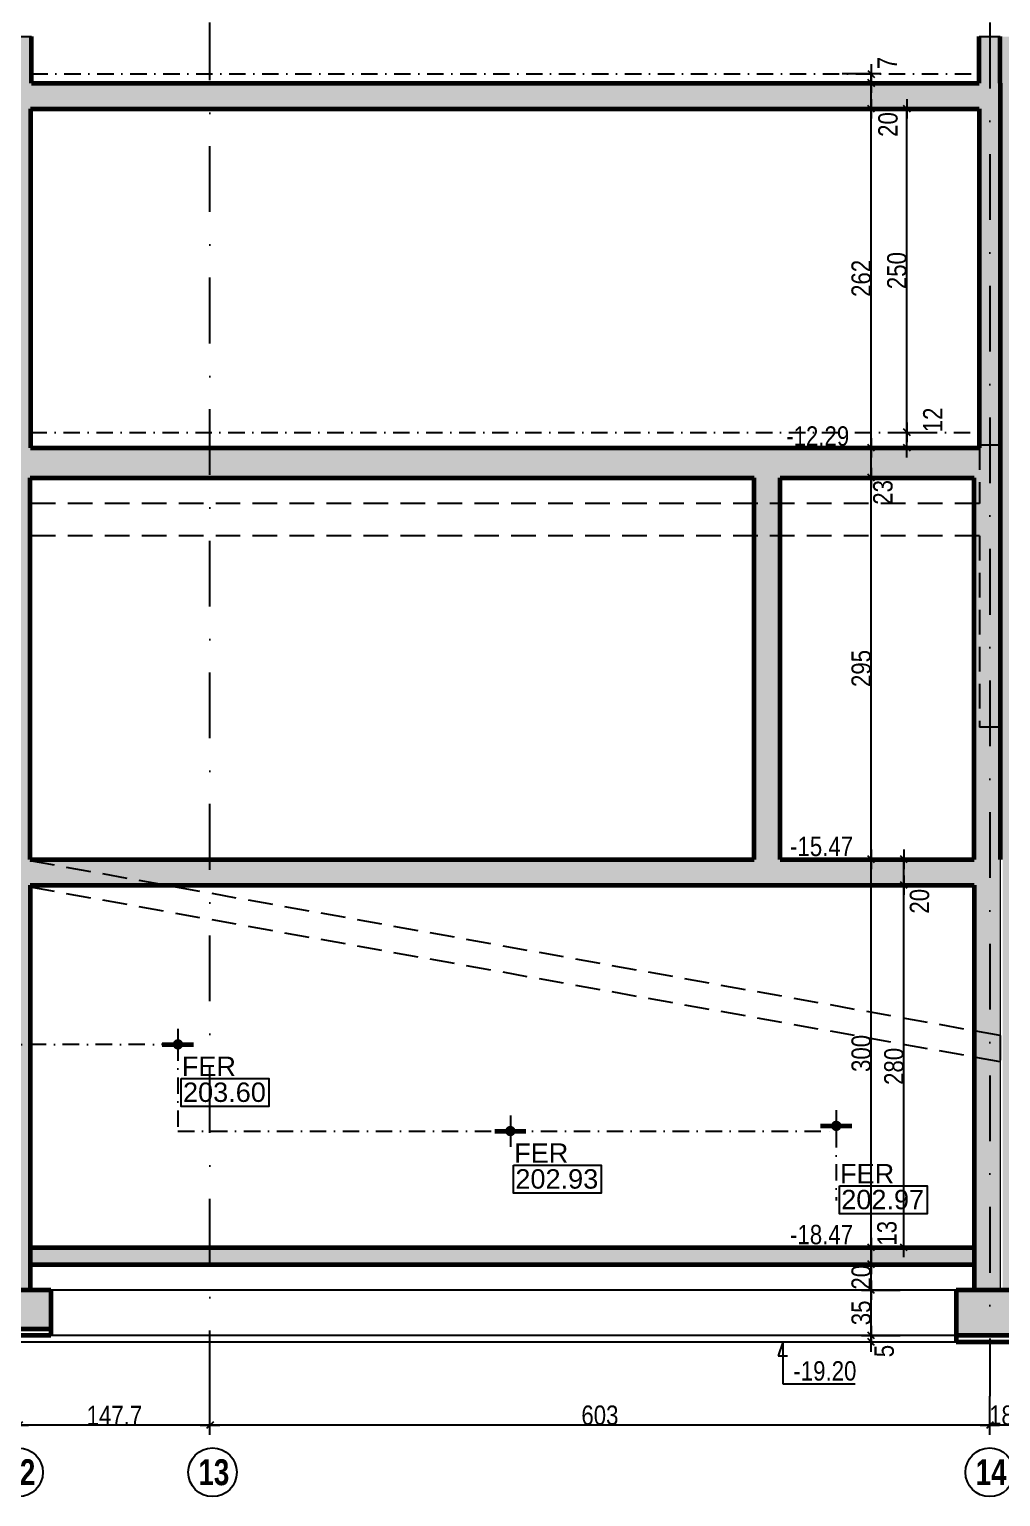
# Model space of a CAD drawing. Header units: millimetres. Extents: x -26249 to 60250, y -21218 to 23336.
# Drawn here: x 18053 to 18804, y 5707 to 6841 of the extents above; entities that cross this region are included whole.
import ezdxf

# ---------------------------------------------------------------- set-up
doc = ezdxf.new("R2010")
doc.units = ezdxf.units.MM
doc.linetypes.add('CACHEX2', pattern=[19.05, 12.7, -6.35])
doc.linetypes.add('TIRETPTX2', pattern=[50.8, 25.4, -12.7, 0, -12.7])
for name, color, linetype in [('01-coupe soussol', 253, 'Continuous'), ('01_cote_gen', 4, 'Continuous'), ('01_linteaux', 2, 'Continuous'), ('01_poch_BN', 9, 'Continuous'), ('01_texte', 230, 'Continuous'), ('AA_COTES', 2, 'Continuous')]:
    doc.layers.add(name, color=color, linetype=linetype)
doc.layers.add('01_murs_coup', color=5, linetype='Continuous', lineweight=60)
doc.styles.add('ARIAL NA', font='ARIALN.TTF')
doc.styles.add('impact', font='impact.ttf')
doc.styles.add('MATTE_TXT', font='arial.ttf')
doc.styles.add('STYLE2', font='ARIALN.TTF')
doc.dimstyles.new('JB50', dxfattribs={"dimscale": 0.1, "dimtxt": 150, "dimasz": 15, "dimexe": 0.1, "dimexo": 0.1, "dimgap": 0.09, "dimtad": 1, "dimdec": 1, "dimdsep": 46, "dimtxsty": 'STYLE2', "dimblk1": 'BOND_G', "dimblk2": 'BOND_D', "dimsah": 1, "dimcen": 1.5, "dimdle": 0.01, "dimse1": 1, "dimse2": 1, "dimclrd": 4, "dimclre": 2, "dimclrt": 6, "dimazin": 2, "dimtfac": 2.333333, "dimtdec": 1, "dimtix": 1, "dimtmove": 2, "dimatfit": 3, "dimldrblk": 'BOND_G', "dimfxl": 1, "dimtolj": 1, "dimtzin": 0, "dimarcsym": 0})

# ---------------------------------------------------------------- blocks, each defined once
blk = doc.blocks.new('BOND_G')
at = {"layer": 'AA_COTES', "color": 0}
for p, q in [((0, -5), (0, 15)), ((5, 0), (-5, 0)), ((1.77, 1.77), (-1.77, -1.77))]:
    blk.add_line(p, q, dxfattribs=at)
blk = doc.blocks.new('BOND_D')
at = {"layer": 'AA_COTES', "color": 0}
for p, q in [((5, 0), (-5, 0)), ((-1.77, -1.77), (1.77, 1.77)), ((0, 5), (0, -15))]:
    blk.add_line(p, q, dxfattribs=at)
blk = doc.blocks.new('*D2027')
at = {"layer": '01_cote_gen', "color": 4, "lineweight": -2, "transparency": 16777216}
blk.add_line((18812.2, 5761.8), (18797.2, 5761.8), dxfattribs=at)
at = {"layer": 'Defpoints', "color": 0, "transparency": 16777216}
for p in [(18795.7, 5828.7), (18813.7, 5787.4), (18795.7, 5761.8)]:
    blk.add_point(p, dxfattribs=at)
at = {"layer": '01_cote_gen', "color": 4, "lineweight": -2, "transparency": 16777216, "xscale": 1.5, "yscale": 1.5, "zscale": 1.5, "rotation": 180}
blk.add_blockref('BOND_D', (18795.7, 5761.8), dxfattribs=at)
at = {"layer": '01_cote_gen', "color": 4, "lineweight": -2, "transparency": 16777216, "xscale": 1.5, "yscale": 1.5, "zscale": 1.5}
blk.add_blockref('BOND_G', (18813.7, 5761.8), dxfattribs=at)
at = {"layer": '01_cote_gen', "color": 6, "transparency": 16777216, "insert": (18804.7, 5769.4), "char_height": 15, "attachment_point": 5, "style": 'STYLE2'}
blk.add_mtext('\\A1;18', dxfattribs=at)
blk = doc.blocks.new('*D2028')
at = {"layer": '01_cote_gen', "color": 4, "lineweight": -2, "transparency": 16777216}
blk.add_line((18794.2, 5761.8), (18194.2, 5761.8), dxfattribs=at)
at = {"layer": 'Defpoints', "color": 0, "transparency": 16777216}
for p in [(18192.7, 5845.5), (18795.7, 5828.7), (18192.7, 5761.8)]:
    blk.add_point(p, dxfattribs=at)
at = {"layer": '01_cote_gen', "color": 4, "lineweight": -2, "transparency": 16777216, "xscale": 1.5, "yscale": 1.5, "zscale": 1.5, "rotation": 180}
blk.add_blockref('BOND_D', (18192.7, 5761.8), dxfattribs=at)
at = {"layer": '01_cote_gen', "color": 4, "lineweight": -2, "transparency": 16777216, "xscale": 1.5, "yscale": 1.5, "zscale": 1.5}
blk.add_blockref('BOND_G', (18795.7, 5761.8), dxfattribs=at)
at = {"layer": '01_cote_gen', "color": 6, "transparency": 16777216, "insert": (18494.2, 5769.4), "char_height": 15, "attachment_point": 5, "style": 'STYLE2'}
blk.add_mtext('\\A1;603', dxfattribs=at)
blk = doc.blocks.new('*D2029')
at = {"layer": '01_cote_gen', "color": 4, "lineweight": -2, "transparency": 16777216}
blk.add_line((18191.2, 5761.8), (18046.5, 5761.8), dxfattribs=at)
at = {"layer": 'Defpoints', "color": 0, "transparency": 16777216}
for p in [(18045, 5851.1), (18192.7, 5845.5), (18045, 5761.8)]:
    blk.add_point(p, dxfattribs=at)
at = {"layer": '01_cote_gen', "color": 4, "lineweight": -2, "transparency": 16777216, "xscale": 1.5, "yscale": 1.5, "zscale": 1.5, "rotation": 180}
blk.add_blockref('BOND_D', (18045, 5761.8), dxfattribs=at)
at = {"layer": '01_cote_gen', "color": 4, "lineweight": -2, "transparency": 16777216, "xscale": 1.5, "yscale": 1.5, "zscale": 1.5}
blk.add_blockref('BOND_G', (18192.7, 5761.8), dxfattribs=at)
at = {"layer": '01_cote_gen', "color": 6, "transparency": 16777216, "insert": (18118.8, 5769.3), "char_height": 15, "attachment_point": 5, "style": 'STYLE2'}
blk.add_mtext('\\A1;147.7', dxfattribs=at)
blk = doc.blocks.new('*D2417')
at = {"layer": '01_cote_gen', "color": 4, "lineweight": -2, "transparency": 16777216}
blk.add_line((18729.2, 5900.6), (18729.2, 6177.6), dxfattribs=at)
at = {"layer": 'Defpoints', "color": 0, "transparency": 16777216}
for p in [(18729.2, 6179.1), (18744.5, 6179.1), (18735.6, 5899.1)]:
    blk.add_point(p, dxfattribs=at)
at = {"layer": '01_cote_gen', "color": 4, "lineweight": -2, "transparency": 16777216, "xscale": 1.5, "yscale": 1.5, "zscale": 1.5}
for name, p, rotation in [('BOND_D', (18729.2, 6179.1), 90), ('BOND_G', (18729.2, 5899.1), 270)]:
    blk.add_blockref(name, p, dxfattribs=dict(at, rotation=rotation))
at = {"layer": '01_cote_gen', "color": 6, "transparency": 16777216, "insert": (18721.6, 6039.1), "char_height": 15, "attachment_point": 5, "rotation": 90, "style": 'STYLE2'}
blk.add_mtext('\\A1;280', dxfattribs=at)
blk = doc.blocks.new('*D2418')
at = {"layer": '01_cote_gen', "color": 4, "lineweight": -2, "transparency": 16777216}
blk.add_line((18729.2, 6180.6), (18729.2, 6197.6), dxfattribs=at)
at = {"layer": 'Defpoints', "color": 0, "transparency": 16777216}
for p in [(18729.2, 6199.1), (18746.1, 6199.1), (18751.7, 6179.1)]:
    blk.add_point(p, dxfattribs=at)
at = {"layer": '01_cote_gen', "color": 4, "lineweight": -2, "transparency": 16777216, "xscale": 1.5, "yscale": 1.5, "zscale": 1.5}
for name, p, rotation in [('BOND_D', (18729.2, 6199.1), 90), ('BOND_G', (18729.2, 6179.1), 270)]:
    blk.add_blockref(name, p, dxfattribs=dict(at, rotation=rotation))
at = {"layer": '01_cote_gen', "color": 6, "transparency": 16777216, "insert": (18741.4, 6166.7), "char_height": 15, "attachment_point": 5, "rotation": 90, "style": 'STYLE2'}
blk.add_mtext('\\A1;20', dxfattribs=at)
blk = doc.blocks.new('*D2419')
at = {"layer": '01_cote_gen', "color": 4, "lineweight": -2, "transparency": 16777216}
blk.add_line((18704, 5900.6), (18704, 6197.6), dxfattribs=at)
at = {"layer": 'Defpoints', "color": 0, "transparency": 16777216}
for p in [(18704, 6199.1), (18708.6, 6199.1), (18706.1, 5899.1)]:
    blk.add_point(p, dxfattribs=at)
at = {"layer": '01_cote_gen', "color": 4, "lineweight": -2, "transparency": 16777216, "xscale": 1.5, "yscale": 1.5, "zscale": 1.5}
for name, p, rotation in [('BOND_D', (18704, 6199.1), 90), ('BOND_G', (18704, 5899.1), 270)]:
    blk.add_blockref(name, p, dxfattribs=dict(at, rotation=rotation))
at = {"layer": '01_cote_gen', "color": 6, "transparency": 16777216, "insert": (18696.3, 6049.1), "char_height": 15, "attachment_point": 5, "rotation": 90, "style": 'STYLE2'}
blk.add_mtext('\\A1;300', dxfattribs=at)
blk = doc.blocks.new('*D2420')
at = {"layer": '01_cote_gen', "color": 4, "lineweight": -2, "transparency": 16777216}
blk.add_line((18704, 5887.6), (18704, 5897.6), dxfattribs=at)
at = {"layer": 'Defpoints', "color": 0, "transparency": 16777216}
for p in [(18704, 5899.1), (18715, 5899.1), (18712.2, 5886.1)]:
    blk.add_point(p, dxfattribs=at)
at = {"layer": '01_cote_gen', "color": 4, "lineweight": -2, "transparency": 16777216, "xscale": 1.5, "yscale": 1.5, "zscale": 1.5}
for name, p, rotation in [('BOND_D', (18704, 5899.1), 90), ('BOND_G', (18704, 5886.1), 270)]:
    blk.add_blockref(name, p, dxfattribs=dict(at, rotation=rotation))
at = {"layer": '01_cote_gen', "color": 6, "transparency": 16777216, "insert": (18716.2, 5910.1), "char_height": 15, "attachment_point": 5, "rotation": 90, "style": 'STYLE2'}
blk.add_mtext('\\A1;13', dxfattribs=at)
blk = doc.blocks.new('*D2421')
at = {"layer": '01_cote_gen', "color": 4, "lineweight": -2, "transparency": 16777216}
blk.add_line((18704, 5867.6), (18704, 5884.6), dxfattribs=at)
at = {"layer": 'Defpoints', "color": 0, "transparency": 16777216}
for p in [(18704, 5886.1), (18713.5, 5886.1), (18713.5, 5866.1)]:
    blk.add_point(p, dxfattribs=at)
at = {"layer": '01_cote_gen', "color": 4, "lineweight": -2, "transparency": 16777216, "xscale": 1.5, "yscale": 1.5, "zscale": 1.5}
for name, p, rotation in [('BOND_D', (18704, 5886.1), 90), ('BOND_G', (18704, 5866.1), 270)]:
    blk.add_blockref(name, p, dxfattribs=dict(at, rotation=rotation))
at = {"layer": '01_cote_gen', "color": 6, "transparency": 16777216, "insert": (18696.3, 5876.1), "char_height": 15, "attachment_point": 5, "rotation": 90, "style": 'STYLE2'}
blk.add_mtext('\\A1;20', dxfattribs=at)
blk = doc.blocks.new('*D2422')
at = {"layer": '01_cote_gen', "color": 4, "lineweight": -2, "transparency": 16777216}
blk.add_line((18704, 5832.6), (18704, 5864.6), dxfattribs=at)
at = {"layer": 'Defpoints', "color": 0, "transparency": 16777216}
for p in [(18704, 5866.1), (18713.8, 5866.1), (18710.5, 5831.1)]:
    blk.add_point(p, dxfattribs=at)
at = {"layer": '01_cote_gen', "color": 4, "lineweight": -2, "transparency": 16777216, "xscale": 1.5, "yscale": 1.5, "zscale": 1.5}
for name, p, rotation in [('BOND_D', (18704, 5866.1), 90), ('BOND_G', (18704, 5831.1), 270)]:
    blk.add_blockref(name, p, dxfattribs=dict(at, rotation=rotation))
at = {"layer": '01_cote_gen', "color": 6, "transparency": 16777216, "insert": (18696.3, 5848.6), "char_height": 15, "attachment_point": 5, "rotation": 90, "style": 'STYLE2'}
blk.add_mtext('\\A1;35', dxfattribs=at)
blk = doc.blocks.new('*D2423')
at = {"layer": '01_cote_gen', "color": 4, "lineweight": -2, "transparency": 16777216}
blk.add_line((18704, 5827.6), (18704, 5829.6), dxfattribs=at)
at = {"layer": 'Defpoints', "color": 0, "transparency": 16777216}
for p in [(18704, 5831.1), (18711.5, 5831.1), (18712.1, 5826.1)]:
    blk.add_point(p, dxfattribs=at)
at = {"layer": '01_cote_gen', "color": 4, "lineweight": -2, "transparency": 16777216, "xscale": 1.5, "yscale": 1.5, "zscale": 1.5}
for name, p, rotation in [('BOND_D', (18704, 5831.1), 90), ('BOND_G', (18704, 5826.1), 270)]:
    blk.add_blockref(name, p, dxfattribs=dict(at, rotation=rotation))
at = {"layer": '01_cote_gen', "color": 6, "transparency": 16777216, "insert": (18714.1, 5819.1), "char_height": 15, "attachment_point": 5, "rotation": 90, "style": 'STYLE2'}
blk.add_mtext('\\A1;5', dxfattribs=at)
blk = doc.blocks.new('*D2438')
at = {"layer": '01_cote_gen', "color": 4, "lineweight": -2, "transparency": 16777216}
blk.add_line((18731.6, 6530.6), (18731.6, 6777.6), dxfattribs=at)
at = {"layer": 'Defpoints', "color": 0, "transparency": 16777216}
for p in [(18731.6, 6779.1), (18761.1, 6779.1), (18767, 6529.1)]:
    blk.add_point(p, dxfattribs=at)
at = {"layer": '01_cote_gen', "color": 4, "lineweight": -2, "transparency": 16777216, "xscale": 1.5, "yscale": 1.5, "zscale": 1.5}
for name, p, rotation in [('BOND_D', (18731.6, 6779.1), 90), ('BOND_G', (18731.6, 6529.1), 270)]:
    blk.add_blockref(name, p, dxfattribs=dict(at, rotation=rotation))
at = {"layer": '01_cote_gen', "color": 6, "transparency": 16777216, "insert": (18723.9, 6654.1), "char_height": 15, "attachment_point": 5, "rotation": 90, "style": 'STYLE2'}
blk.add_mtext('\\A1;250', dxfattribs=at)
blk = doc.blocks.new('*D2439')
at = {"layer": '01_cote_gen', "color": 4, "lineweight": -2, "transparency": 16777216}
blk.add_line((18704, 6780.6), (18704, 6797.6), dxfattribs=at)
at = {"layer": 'Defpoints', "color": 0, "transparency": 16777216}
for p in [(18704, 6799.1), (18743.9, 6799.1), (18743.9, 6779.1)]:
    blk.add_point(p, dxfattribs=at)
at = {"layer": '01_cote_gen', "color": 4, "lineweight": -2, "transparency": 16777216, "xscale": 1.5, "yscale": 1.5, "zscale": 1.5}
for name, p, rotation in [('BOND_D', (18704, 6799.1), 90), ('BOND_G', (18704, 6779.1), 270)]:
    blk.add_blockref(name, p, dxfattribs=dict(at, rotation=rotation))
at = {"layer": '01_cote_gen', "color": 6, "transparency": 16777216, "insert": (18717, 6767), "char_height": 15, "attachment_point": 5, "rotation": 90, "style": 'STYLE2'}
blk.add_mtext('\\A1;20', dxfattribs=at)
blk = doc.blocks.new('*D2440')
at = {"layer": '01_cote_gen', "color": 4, "lineweight": -2, "transparency": 16777216}
blk.add_line((18704, 6518.6), (18704, 6777.6), dxfattribs=at)
at = {"layer": 'Defpoints', "color": 0, "transparency": 16777216}
for p in [(18704, 6779.1), (18711.5, 6779.1), (18711.5, 6517.1)]:
    blk.add_point(p, dxfattribs=at)
at = {"layer": '01_cote_gen', "color": 4, "lineweight": -2, "transparency": 16777216, "xscale": 1.5, "yscale": 1.5, "zscale": 1.5}
for name, p, rotation in [('BOND_D', (18704, 6779.1), 90), ('BOND_G', (18704, 6517.1), 270)]:
    blk.add_blockref(name, p, dxfattribs=dict(at, rotation=rotation))
at = {"layer": '01_cote_gen', "color": 6, "transparency": 16777216, "insert": (18696.3, 6648.1), "char_height": 15, "attachment_point": 5, "rotation": 90, "style": 'STYLE2'}
blk.add_mtext('\\A1;262', dxfattribs=at)
blk = doc.blocks.new('*D2441')
at = {"layer": '01_cote_gen', "color": 4, "lineweight": -2, "transparency": 16777216}
blk.add_line((18704, 6200.6), (18704, 6492.6), dxfattribs=at)
at = {"layer": 'Defpoints', "color": 0, "transparency": 16777216}
for p in [(18704, 6494.1), (18761.6, 6494.1), (18799, 6199.1)]:
    blk.add_point(p, dxfattribs=at)
at = {"layer": '01_cote_gen', "color": 4, "lineweight": -2, "transparency": 16777216, "xscale": 1.5, "yscale": 1.5, "zscale": 1.5}
for name, p, rotation in [('BOND_D', (18704, 6494.1), 90), ('BOND_G', (18704, 6199.1), 270)]:
    blk.add_blockref(name, p, dxfattribs=dict(at, rotation=rotation))
at = {"layer": '01_cote_gen', "color": 6, "transparency": 16777216, "insert": (18696.3, 6346.6), "char_height": 15, "attachment_point": 5, "rotation": 90, "style": 'STYLE2'}
blk.add_mtext('\\A1;295', dxfattribs=at)
blk = doc.blocks.new('*D2442')
at = {"layer": '01_cote_gen', "color": 4, "lineweight": -2, "transparency": 16777216}
blk.add_line((18704, 6495.6), (18704, 6515.6), dxfattribs=at)
at = {"layer": 'Defpoints', "color": 0, "transparency": 16777216}
for p in [(18704, 6517.1), (18750.9, 6517.1), (18750.9, 6494.1)]:
    blk.add_point(p, dxfattribs=at)
at = {"layer": '01_cote_gen', "color": 4, "lineweight": -2, "transparency": 16777216, "xscale": 1.5, "yscale": 1.5, "zscale": 1.5}
for name, p, rotation in [('BOND_D', (18704, 6517.1), 90), ('BOND_G', (18704, 6494.1), 270)]:
    blk.add_blockref(name, p, dxfattribs=dict(at, rotation=rotation))
at = {"layer": '01_cote_gen', "color": 6, "transparency": 16777216, "insert": (18713.1, 6482.7), "char_height": 15, "attachment_point": 5, "rotation": 90, "style": 'STYLE2'}
blk.add_mtext('\\A1;23', dxfattribs=at)
blk = doc.blocks.new('*D2443')
at = {"layer": '01_cote_gen', "color": 4, "lineweight": -2, "transparency": 16777216}
blk.add_line((18731.6, 6518.6), (18731.6, 6527.6), dxfattribs=at)
at = {"layer": 'Defpoints', "color": 0, "transparency": 16777216}
for p in [(18731.6, 6529.1), (18758.9, 6529.1), (18758.9, 6517.1)]:
    blk.add_point(p, dxfattribs=at)
at = {"layer": '01_cote_gen', "color": 4, "lineweight": -2, "transparency": 16777216, "xscale": 1.5, "yscale": 1.5, "zscale": 1.5}
for name, p, rotation in [('BOND_D', (18731.6, 6529.1), 90), ('BOND_G', (18731.6, 6517.1), 270)]:
    blk.add_blockref(name, p, dxfattribs=dict(at, rotation=rotation))
at = {"layer": '01_cote_gen', "color": 6, "transparency": 16777216, "insert": (18751.6, 6538.7), "char_height": 15, "attachment_point": 5, "rotation": 90, "style": 'STYLE2'}
blk.add_mtext('\\A1;12', dxfattribs=at)
blk = doc.blocks.new('*D2492')
at = {"layer": '01_cote_gen', "color": 4, "lineweight": -2, "transparency": 16777216}
blk.add_line((18704, 6804.6), (18704, 6800.6), dxfattribs=at)
at = {"layer": 'Defpoints', "color": 0, "transparency": 16777216}
for p in [(18717.9, 6806.1), (18704, 6799.1), (18717.9, 6799.1)]:
    blk.add_point(p, dxfattribs=at)
at = {"layer": '01_cote_gen', "color": 4, "lineweight": -2, "transparency": 16777216, "xscale": 1.5, "yscale": 1.5, "zscale": 1.5}
for name, p, rotation in [('BOND_G', (18704, 6806.1), 90), ('BOND_D', (18704, 6799.1), 270)]:
    blk.add_blockref(name, p, dxfattribs=dict(at, rotation=rotation))
at = {"layer": '01_cote_gen', "color": 6, "transparency": 16777216, "insert": (18716.3, 6814.5), "char_height": 15, "attachment_point": 5, "rotation": 90, "style": 'STYLE2'}
blk.add_mtext('\\A1;7', dxfattribs=at)

msp = doc.modelspace()

# ---------------------------------------------------------------- hatches: boundary and pattern name
at = {"layer": '01_poch_BN'}
h = msp.add_hatch(color=256, dxfattribs=at)
h.dxf.hatch_style = 1
edge = h.paths.add_edge_path()
edge.add_line((16019.446, 7094.066), (15799.978, 7094.066))
edge.add_line((15799.978, 7094.066), (15799.978, 7152.092))
edge.add_line((15799.978, 7152.092), (15779.978, 7152.092))
edge.add_line((15779.978, 7152.092), (15779.978, 7094.066))
edge.add_line((15779.978, 7094.066), (15218.978, 7094.066))
edge.add_line((15218.978, 7094.066), (15218.978, 7152.092))
edge.add_line((15218.978, 7152.092), (15202.978, 7152.092))
edge.add_line((15202.978, 7152.092), (15202.978, 6806.066))
edge.add_line((15202.978, 6806.066), (15202.978, 6506.066))
edge.add_line((15202.978, 6506.066), (15202.978, 6383.122))
edge.add_line((15202.978, 6383.122), (15222.978, 6383.122))
edge.add_line((15222.978, 6383.122), (15222.978, 6486.066))
edge.add_line((15222.978, 6486.066), (15779.845, 6486.066))
edge.add_line((15779.845, 6486.066), (15779.845, 6339.122))
edge.add_line((15779.845, 6339.122), (15799.845, 6339.122))
edge.add_line((15799.845, 6339.122), (15799.845, 6486.066))
edge.add_line((15799.845, 6486.066), (16059.574, 6486.066))
edge.add_line((16059.574, 6486.066), (16059.574, 6217.122))
edge.add_line((16059.574, 6217.122), (16079.574, 6217.122))
edge.add_line((16079.574, 6217.122), (16079.574, 6486.066))
edge.add_line((16079.574, 6486.066), (16605.574, 6486.066))
edge.add_line((16605.574, 6486.066), (16605.574, 6199.066))
edge.add_line((16605.574, 6199.066), (16426.651, 6198.122))
edge.add_arc((16426.651, 6196.122), 2, 0, 90, ccw=False)
edge.add_arc((16426.651, 6196.122), 2, -90, 0, ccw=False)
edge.add_line((16426.651, 6194.122), (16426.651, 6179.066))
edge.add_line((16426.651, 6179.066), (16605.574, 6179.066))
edge.add_line((16605.574, 6179.066), (16605.574, 5866.066))
edge.add_line((16605.574, 5866.066), (16625.574, 5866.066))
edge.add_line((16625.574, 5866.066), (16625.574, 6179.066))
edge.add_line((16625.574, 6179.066), (17139.574, 6179.066))
edge.add_line((17139.574, 6179.066), (17139.574, 6105.122))
edge.add_line((17139.574, 6105.122), (17159.574, 6105.122))
edge.add_line((17159.574, 6105.122), (17159.574, 6179.066))
edge.add_line((17159.574, 6179.066), (17419.575, 6179.066))
edge.add_line((17419.575, 6179.066), (17419.575, 6078.122))
edge.add_line((17419.575, 6078.122), (17439.575, 6078.122))
edge.add_line((17439.575, 6078.122), (17439.575, 6179.066))
edge.add_line((17439.575, 6179.066), (18028.584, 6179.066))
edge.add_line((18028.584, 6179.066), (18028.584, 6056.122))
edge.add_line((18028.584, 6056.122), (18053.584, 6056.122))
edge.add_line((18053.584, 6056.122), (18053.584, 6179.066))
edge.add_line((18053.584, 6179.066), (18783.574, 6179.066))
edge.add_line((18783.574, 6179.066), (18783.574, 5866.066))
edge.add_line((18783.574, 5866.066), (18803.574, 5866.066))
edge.add_line((18803.574, 5866.066), (18803.574, 6179.066))
edge.add_line((18803.574, 6179.066), (18803.574, 6199.066))
edge.add_line((18803.574, 6199.066), (18803.574, 6799.066))
edge.add_line((18803.574, 6799.066), (18803.574, 6835.009))
edge.add_line((18803.574, 6835.009), (18787.574, 6835.009))
edge.add_line((18787.574, 6835.009), (18787.574, 6799.066))
edge.add_line((18787.574, 6799.066), (18054.574, 6799.066))
edge.add_line((18054.574, 6799.066), (18054.574, 6835.009))
edge.add_line((18054.574, 6835.009), (18036.574, 6835.009))
edge.add_line((18036.574, 6835.009), (18036.574, 6799.066))
edge.add_line((18036.574, 6799.066), (17435.574, 6799.066))
edge.add_line((17435.574, 6799.066), (17435.574, 6835.009))
edge.add_line((17435.574, 6835.009), (17419.574, 6835.009))
edge.add_line((17419.574, 6835.009), (17419.574, 6794.066))
edge.add_line((17419.574, 6794.066), (17111.574, 6794.066))
edge.add_line((17111.574, 6794.066), (17111.574, 6860.755))
edge.add_line((17111.574, 6860.755), (17091.574, 6860.755))
edge.add_line((17091.574, 6860.755), (17091.574, 6794.066))
edge.add_line((17091.574, 6794.066), (16623.574, 6794.066))
edge.add_line((16623.574, 6794.066), (16623.574, 6835.009))
edge.add_line((16623.574, 6835.009), (16605.574, 6835.009))
edge.add_line((16605.574, 6835.009), (16605.574, 6806.066))
edge.add_line((16605.574, 6806.066), (16079.978, 6806.066))
edge.add_line((16079.978, 6806.066), (16079.978, 6835.009))
edge.add_line((16079.978, 6835.009), (16059.978, 6835.009))
edge.add_line((16059.978, 6835.009), (16059.978, 6806.066))
edge.add_line((16059.978, 6806.066), (15799.978, 6806.066))
edge.add_line((15799.978, 6806.066), (15799.978, 7071.066))
edge.add_line((15799.978, 7071.066), (16019.446, 7071.066))
edge.add_line((16019.446, 7071.066), (16019.446, 7094.066))
h.paths.add_polyline_path([(15779.978, 7071.066), (15779.978, 6806.066), (15218.978, 6806.066), (15218.978, 7071.066)], flags=16)
h.paths.add_polyline_path([(15779.574, 6786.066), (15779.574, 6506.066), (15222.978, 6506.066), (15222.978, 6786.066)], flags=16)
h.paths.add_polyline_path([(15799.574, 6786.066), (16059.574, 6786.066), (16059.574, 6506.066), (15799.574, 6506.066)], flags=16)
h.paths.add_polyline_path([(16079.574, 6786.066), (16605.574, 6786.066), (16605.574, 6506.066), (16079.574, 6506.066)], flags=16)
h.paths.add_polyline_path([(16625.574, 6774.066), (17139.574, 6774.066), (17139.574, 6506.066), (16625.574, 6506.066)], flags=16)
h.paths.add_polyline_path([(16625.574, 6486.066), (17139.574, 6486.066), (17139.574, 6199.066), (16625.574, 6199.066)], flags=16)
h.paths.add_polyline_path([(17159.574, 6774.066), (17419.574, 6774.066), (17419.574, 6506.066), (17159.574, 6506.066)], flags=16)
h.paths.add_polyline_path([(17159.574, 6486.066), (17419.575, 6486.066), (17419.575, 6199.066), (17159.574, 6199.066)], flags=16)
h.paths.add_polyline_path([(17439.574, 6779.066), (18035.574, 6779.066), (18035.574, 6517.066), (17439.574, 6517.066)], flags=16)
h.paths.add_polyline_path([(17439.575, 6494.066), (18033.584, 6494.066), (18033.584, 6199.066), (17439.575, 6199.066)], flags=16)
h.paths.add_polyline_path([(18053.886, 6779.066), (18787.574, 6779.066), (18787.574, 6517.066), (18053.886, 6517.066)], flags=16)
h.paths.add_polyline_path([(18053.584, 6494.066), (18613.574, 6494.066), (18613.574, 6199.066), (18053.584, 6199.066)], flags=16)
h.paths.add_polyline_path([(18633.574, 6494.066), (18783.574, 6494.066), (18783.574, 6199.066), (18633.574, 6199.066)], flags=16)
h.paths.add_polyline_path([(15799.845, 6339.122), (15779.845, 6339.122), (15779.845, 6166.066), (15799.845, 6166.066)], flags=17)
h.paths.add_polyline_path([(15824.974, 6166.066), (15754.974, 6166.066), (15754.974, 6131.066), (15824.974, 6131.066)], flags=17)
h.paths.add_polyline_path([(15779.845, 6199.066), (15222.978, 6199.066), (15222.978, 6186.066), (15779.845, 6186.066)], flags=17)
edge = h.paths.add_edge_path(flags=17)
edge.add_arc((16426.651, 6196.122), 2, -90, 0, ccw=False)
edge.add_line((16426.651, 6194.122), (16426.651, 6179.066))
edge.add_line((16426.651, 6179.066), (16079.574, 6179.066))
edge.add_line((16079.574, 6179.066), (16079.574, 5866.066))
edge.add_line((16079.574, 5866.066), (16059.574, 5866.066))
edge.add_line((16059.574, 5866.066), (16059.574, 6186.066))
edge.add_line((16059.574, 6186.066), (15799.845, 6186.066))
edge.add_line((15799.845, 6186.066), (15799.845, 6199.066))
edge.add_line((15799.845, 6199.066), (16059.574, 6199.066))
edge.add_line((16059.574, 6199.066), (16059.574, 6217.122))
edge.add_line((16059.574, 6217.122), (16079.574, 6217.122))
edge.add_line((16079.574, 6217.122), (16079.574, 6199.066))
edge.add_line((16079.574, 6199.066), (16177.651, 6199.066))
edge.add_line((16177.651, 6199.066), (16605.574, 6199.066))
edge.add_line((16605.574, 6199.066), (16426.63, 6198.122))
edge.add_arc((16426.651, 6196.122), 2, 0, 90.604579, ccw=False)
h = msp.add_hatch(color=256, dxfattribs=at)
h.dxf.hatch_style = 1
h.paths.add_polyline_path([(21161.747, 6519.066), (20953.535, 6522.066), (20953.535, 6835.009), (20937.535, 6835.009), (20937.535, 6799.066), (20293.574, 6799.066), (20293.574, 6835.009), (20275.574, 6835.009), (20275.574, 6799.066), (19557.574, 6799.066), (19557.574, 6835.009), (19539.574, 6835.009), (19539.574, 6799.066), (18821.574, 6799.066), (18821.574, 6835.009), (18805.574, 6835.009), (18805.574, 6799.066), (18805.574, 6199.066), (18805.574, 6176.066), (18805.574, 5866.066), (18825.574, 5866.066), (18825.574, 6176.066), (19399.574, 6176.066), (19399.574, 5866.066), (19419.574, 5866.066), (19419.574, 6176.066), (19693.574, 6176.066), (19693.574, 5866.066), (19713.574, 5866.066), (19713.574, 6176.166), (19713.574, 6217.066), (20428.535, 6217.066), (20428.535, 6109.066), (20448.535, 6109.066), (20448.535, 6217.066), (20933.535, 6217.066), (20933.535, 5866.066), (20953.535, 5866.066), (20953.535, 6502.066), (21161.747, 6502.066)])
h.paths.add_polyline_path([(19558.268, 6517.066), (19558.268, 6779.066), (20424.535, 6779.066), (20424.535, 6240.066), (19713.574, 6240.066), (19713.574, 6502.066), (20329.535, 6502.066), (20329.535, 6522.066), (19693.574, 6522.066), (19693.574, 6517.066)], flags=16)
h.paths.add_polyline_path([(19693.574, 6494.066), (19693.574, 6199.066), (19419.574, 6199.066), (19419.574, 6494.066)], flags=16)
h.paths.add_polyline_path([(19540.268, 6517.066), (18821.574, 6517.066), (18821.574, 6779.066), (19540.268, 6779.066)], flags=16)
h.paths.add_polyline_path([(19399.574, 6494.066), (19399.574, 6199.066), (18825.574, 6199.066), (18825.574, 6494.066)], flags=16)
h.paths.add_polyline_path([(20442.535, 6779.066), (20937.535, 6779.066), (20937.535, 6522.066), (20537.536, 6522.066), (20537.536, 6502.066), (20937.535, 6502.066), (20937.535, 6240.066), (20442.535, 6240.066)], flags=16)
h.paths.add_polyline_path([(20933.535, 5899.066), (19713.574, 5899.066), (19713.574, 5886.066), (20933.535, 5886.066)], flags=17)
h.paths.add_polyline_path([(20588.535, 5866.066), (20348.535, 5866.066), (20348.535, 5811.066), (20588.535, 5811.066)])
h.paths.add_polyline_path([(20968.535, 5866.066), (20918.535, 5866.066), (20918.535, 5836.066), (20968.535, 5836.066)])
h.paths.add_polyline_path([(19778.574, 5866.066), (19628.574, 5866.066), (19628.574, 5811.066), (19778.574, 5811.066)])
h.paths.add_polyline_path([(19434.574, 5866.066), (19384.574, 5866.066), (19384.574, 5836.066), (19434.574, 5836.066)])
h.paths.add_polyline_path([(18839.574, 5866.066), (18769.574, 5866.066), (18769.574, 5831.066), (18839.574, 5831.066)])
h.paths.add_polyline_path([(19399.574, 5899.066), (18825.574, 5899.066), (18825.574, 5886.066), (19399.574, 5886.066)], flags=17)
h.paths.add_polyline_path([(19693.574, 5899.066), (19419.574, 5899.066), (19419.574, 5886.066), (19693.574, 5886.066)], flags=17)
h = msp.add_hatch(color=256, dxfattribs=at)
h.dxf.hatch_style = 1
h.paths.add_polyline_path([(17159.574, 6105.122), (17139.574, 6105.122), (17139.574, 5866.066), (17159.574, 5866.066)])
h.paths.add_polyline_path([(17174.574, 5866.066), (17124.574, 5866.066), (17124.574, 5836.066), (17174.574, 5836.066)])
h.paths.add_polyline_path([(17139.574, 5899.066), (16625.574, 5899.066), (16625.574, 5886.066), (17139.574, 5886.066)])
h.paths.add_polyline_path([(16605.574, 5899.066), (16079.574, 5899.066), (16079.574, 5886.066), (16605.574, 5886.066)])
h.paths.add_polyline_path([(16640.574, 5866.066), (16590.574, 5866.066), (16590.574, 5836.066), (16640.574, 5836.066)])
h.paths.add_polyline_path([(16129.574, 5866.066), (16059.574, 5866.066), (16059.574, 5831.066), (16129.574, 5831.066)])
h.paths.add_polyline_path([(17454.574, 5866.066), (17404.574, 5866.066), (17404.574, 5836.066), (17454.574, 5836.066)])
h.paths.add_polyline_path([(17419.575, 5899.066), (17159.574, 5899.066), (17159.574, 5886.066), (17419.575, 5886.066)])
h.paths.add_polyline_path([(18028.584, 5899.066), (17439.575, 5899.066), (17439.575, 5886.066), (18028.584, 5886.066)])
h.paths.add_polyline_path([(17439.575, 6078.122), (17419.575, 6078.122), (17419.575, 5866.066), (17439.575, 5866.066)])
h.paths.add_polyline_path([(18053.584, 6056.122), (18028.584, 6056.122), (18028.584, 5866.066), (18053.584, 5866.066)])
h.paths.add_polyline_path([(18783.574, 5899.066), (18053.584, 5899.066), (18053.584, 5886.066), (18783.574, 5886.066)])
h.paths.add_polyline_path([(18069.574, 5866.066), (18019.574, 5866.066), (18019.574, 5836.066), (18069.574, 5836.066)])

# ---------------------------------------------------------------- linework, layer by layer
at = {"layer": '01-coupe soussol', "lineweight": 5}
for p, q in [((18633.574, 6199.066), (18783.574, 6199.066)), ((18803.574, 6199.066), (18803.574, 6179.066)), ((18803.574, 6179.066), (18803.574, 5866.066))]:
    msp.add_line(p, q, dxfattribs=at)
at = {"layer": '01_cote_gen', "color": 2, "const_width": 4}
for points in [[(18165.951, 6056.122, 1), (18169.951, 6056.122, 1)], [(18422.951, 5989.122, 1), (18426.951, 5989.122, 1)], [(18674.951, 5993.122, 1), (18678.951, 5993.122, 1)]]:
    msp.add_lwpolyline(points, format="xyb", close=True, dxfattribs=at)
at = {"layer": '01_linteaux', "linetype": 'TIRETPTX2', "ltscale": 2}
msp.add_line((18192.651, 5784.277), (18192.651, 6845.866), dxfattribs=at)
at = {"layer": '01_linteaux', "linetype": 'TIRETPTX2', "ltscale": 0.5}
for p, q in [((18054.574, 6806.066), (18787.574, 6806.066)), ((18053.886, 6529.066), (18787.574, 6529.066))]:
    msp.add_line(p, q, dxfattribs=at)
at = {"layer": '01_linteaux', "linetype": 'CACHEX2', "ltscale": 1.5}
for p, q in [((18787.651, 6519.122), (18787.651, 6474.122)), ((18803.65, 6519.122), (18787.651, 6519.122)), ((18803.65, 6301.16), (18803.65, 6519.122)), ((18787.651, 6474.122), (17256.178, 6474.122)), ((18787.651, 6449.122), (17236.178, 6449.122)), ((18787.651, 6449.122), (18787.651, 6301.16)), ((18803.65, 6301.16), (18787.651, 6301.16)), ((18803.65, 6062.919), (18047.261, 6199.066)), ((18803.65, 6042.597), (18045.476, 6179.066)), ((18803.65, 6062.919), (18803.65, 6042.597))]:
    msp.add_line(p, q, dxfattribs=at)
at = {"layer": '01_linteaux'}
for p, q in [((18769.574, 5866.066), (18069.574, 5866.066)), ((18769.574, 5831.066), (18069.574, 5831.066)), ((18769.574, 5826.066), (16129.574, 5826.066))]:
    msp.add_line(p, q, dxfattribs=at)
at = {"layer": '01_linteaux', "linetype": 'TIRETPTX2', "ltscale": 2}
msp.add_lwpolyline([(18795.651, 6845.759), (18795.651, 5784.277)], dxfattribs=at)
at = {"layer": '01_linteaux', "color": 2, "linetype": 'TIRETPTX2', "ltscale": 2}
for points in [[(18167.951, 6068.215), (18167.951, 6044.028)], [(18424.951, 6001.215), (18424.951, 5977.028)], [(18676.951, 6005.215), (18676.951, 5981.028)]]:
    msp.add_lwpolyline(points, dxfattribs=at)
at = {"layer": '01_murs_coup'}
for p, q in [((18054.574, 6799.066), (18054.574, 6835.009)), ((18787.574, 6799.066), (18787.574, 6835.009)), ((18803.574, 6799.066), (18803.574, 6835.009)), ((18054.574, 6799.066), (18787.574, 6799.066)), ((18803.574, 6799.066), (18803.574, 6199.066)), ((18053.886, 6779.066), (18787.574, 6779.066)), ((18053.886, 6779.066), (18053.886, 6517.066)), ((18787.574, 6779.066), (18787.574, 6517.066)), ((18053.886, 6517.066), (18787.574, 6517.066)), ((18053.584, 6199.066), (18053.584, 6494.066)), ((18053.584, 6494.066), (18613.574, 6494.066)), ((18613.574, 6199.066), (18613.574, 6494.066)), ((18633.574, 6494.066), (18783.574, 6494.066)), ((18633.574, 6199.066), (18633.574, 6494.066)), ((18783.574, 6199.066), (18783.574, 6494.066)), ((18053.584, 6199.066), (18613.574, 6199.066)), ((18633.574, 6199.066), (18783.574, 6199.066)), ((18053.584, 6179.066), (18783.574, 6179.066)), ((18053.584, 6179.066), (18053.584, 5866.066)), ((18783.574, 6179.066), (18783.574, 5866.066)), ((18053.584, 5899.066), (18783.574, 5899.066)), ((18053.584, 5886.066), (18783.574, 5886.066)), ((18069.574, 5866.066), (18019.574, 5866.066)), ((18069.574, 5866.066), (18069.574, 5831.066)), ((18769.574, 5866.066), (18769.574, 5826.066)), ((18839.574, 5866.066), (18769.574, 5866.066)), ((18069.574, 5836.066), (18019.574, 5836.066)), ((18069.574, 5831.066), (18019.574, 5831.066)), ((18839.574, 5831.066), (18769.574, 5831.066)), ((18839.574, 5826.066), (18769.574, 5826.066))]:
    msp.add_line(p, q, dxfattribs=at)
at = {"layer": '01_murs_coup', "color": 2}
for p, q in [((18155.857, 6056.122), (18180.044, 6056.122)), ((18412.857, 5989.122), (18437.044, 5989.122)), ((18664.857, 5993.122), (18689.044, 5993.122))]:
    msp.add_line(p, q, dxfattribs=at)
at = {"layer": '01_poch_BN'}
for p, q in [((18036.574, 6835.009), (18054.574, 6835.009)), ((18787.574, 6835.009), (18803.574, 6835.009))]:
    msp.add_line(p, q, dxfattribs=at)
at = {"layer": '01_poch_BN', "color": 5, "linetype": 'TIRETPTX2', "ltscale": 0.5}
for p, q in [((18167.951, 6056.122), (17919.651, 6056.122)), ((18167.951, 6056.122), (18167.951, 5989.122)), ((18167.951, 5989.122), (18676.951, 5989.122)), ((18676.951, 5989.122), (18676.951, 5935.431))]:
    msp.add_line(p, q, dxfattribs=at)
at = {"layer": '01_texte'}
for p, q in [((18635.548, 5826.066), (18631.947, 5815.356)), ((18635.548, 5826.066), (18635.548, 5793.703)), ((18631.947, 5815.356), (18639.357, 5815.356)), ((18635.548, 5793.703), (18691.576, 5793.703))]:
    msp.add_line(p, q, dxfattribs=at)
for points in [[(18170.395, 6029.642), (18238.172, 6029.642), (18238.172, 6008.039), (18170.395, 6008.039)], [(18427.395, 5962.642), (18495.172, 5962.642), (18495.172, 5941.039), (18427.395, 5941.039)], [(18679.395, 5946.706), (18747.172, 5946.706), (18747.172, 5925.103), (18679.395, 5925.103)]]:
    msp.add_lwpolyline(points, close=True, dxfattribs=at)
for centre in [(18044.651, 5725.362), (18194.651, 5725.362), (18795.651, 5725.362)]:
    msp.add_circle(centre, 18.806, dxfattribs=at)

# ---------------------------------------------------------------- texts
for s, style, p in [('-12.29', 'ARIAL NA', (18638.259, 6518.758)), ('-15.47', 'ARIAL NA', (18641.243, 6201.626)), ('FER', 'MATTE_TXT', (18170.875, 6031.605)), ('203.60', 'MATTE_TXT', (18171.834, 6011.616)), ('FER', 'MATTE_TXT', (18427.875, 5964.605)), ('202.93', 'MATTE_TXT', (18428.834, 5944.616)), ('FER', 'MATTE_TXT', (18679.875, 5948.669)), ('202.97', 'MATTE_TXT', (18680.834, 5928.68)), ('-18.47', 'ARIAL NA', (18641.243, 5901.626)), ('-19.20', 'ARIAL NA', (18643.826, 5796.263))]:
    msp.add_text(s, height=15, dxfattribs=dict(at, style=style)).set_placement(p)
at = {"layer": '01_texte', "char_height": 20, "attachment_point": 1, "line_spacing_factor": 0.895453, "style": 'impact'}
for s, insert in [('12', (18033.763, 5735.468)), ('13', (18183.763, 5735.468)), ('14', (18784.763, 5735.468))]:
    msp.add_mtext(s, dxfattribs=dict(at, insert=insert))

# ---------------------------------------------------------------- dimensions: what is measured, and where the dimension line sits
at = {"layer": '01_cote_gen'}
for base, p1, p2, picture, middle in [((18704.016, 6799.066), (18717.885, 6806.066), (18717.885, 6799.066), '*D2492', (18716.323, 6814.493)), ((18704.016, 6799.066), (18743.925, 6779.066), (18743.925, 6799.066), '*D2439', (18716.999, 6767.014)), ((18731.607, 6529.066), (18758.947, 6517.066), (18758.947, 6529.066), '*D2443', (18751.636, 6538.736)), ((18704.016, 6517.066), (18750.913, 6494.066), (18750.913, 6517.066), '*D2442', (18713.066, 6482.7)), ((18729.248, 6199.066), (18751.748, 6179.066), (18746.07, 6199.066), '*D2418', (18741.381, 6166.674)), ((18704.016, 5899.066), (18712.236, 5886.066), (18714.985, 5899.066), '*D2420', (18716.172, 5910.137)), ((18704.016, 5831.066), (18712.127, 5826.066), (18711.516, 5831.066), '*D2423', (18714.053, 5819.068))]:
    dim = msp.add_linear_dim(base=base, p1=p1, p2=p2, angle=90, dimstyle='JB50', dxfattribs=at)
    dim.commit()
    dim.dimension.update_dxf_attribs({"geometry": picture, "text_midpoint": middle, "dimtype": 160})
for base, p1, p2, picture, middle in [((18704.016, 6779.066), (18711.516, 6517.066), (18711.516, 6779.066), '*D2440', (18696.348, 6648.066)), ((18731.607, 6779.066), (18767.048, 6529.066), (18761.09, 6779.066), '*D2438', (18723.939, 6654.066)), ((18704.016, 6494.066), (18799.009, 6199.066), (18761.56, 6494.066), '*D2441', (18696.348, 6346.566)), ((18704.016, 6199.066), (18706.118, 5899.066), (18708.574, 6199.066), '*D2419', (18696.348, 6049.066)), ((18729.248, 6179.066), (18735.556, 5899.066), (18744.493, 6179.066), '*D2417', (18721.581, 6039.066)), ((18704.016, 5886.066), (18713.461, 5866.066), (18713.461, 5886.066), '*D2421', (18696.348, 5876.066)), ((18704.016, 5866.066), (18710.46, 5831.066), (18713.795, 5866.066), '*D2422', (18696.348, 5848.566))]:
    dim = msp.add_linear_dim(base=base, p1=p1, p2=p2, angle=90, dimstyle='JB50', dxfattribs=at)
    dim.commit()
    dim.dimension.update_dxf_attribs({"geometry": picture, "text_midpoint": middle})
for base, p1, p2, picture, middle in [((18044.951, 5761.777), (18192.651, 5845.477), (18044.951, 5851.057), '*D2029', (18118.801, 5769.317)), ((18192.651, 5761.777), (18795.651, 5828.737), (18192.651, 5845.477), '*D2028', (18494.151, 5769.445)), ((18795.651, 5761.777), (18813.651, 5787.376), (18795.651, 5828.737), '*D2027', (18804.651, 5769.445))]:
    dim = msp.add_linear_dim(base=base, p1=p1, p2=p2, dimstyle='JB50', dxfattribs=at)
    dim.commit()
    dim.dimension.update_dxf_attribs({"geometry": picture, "text_midpoint": middle})

doc.saveas('drawing.dxf')
